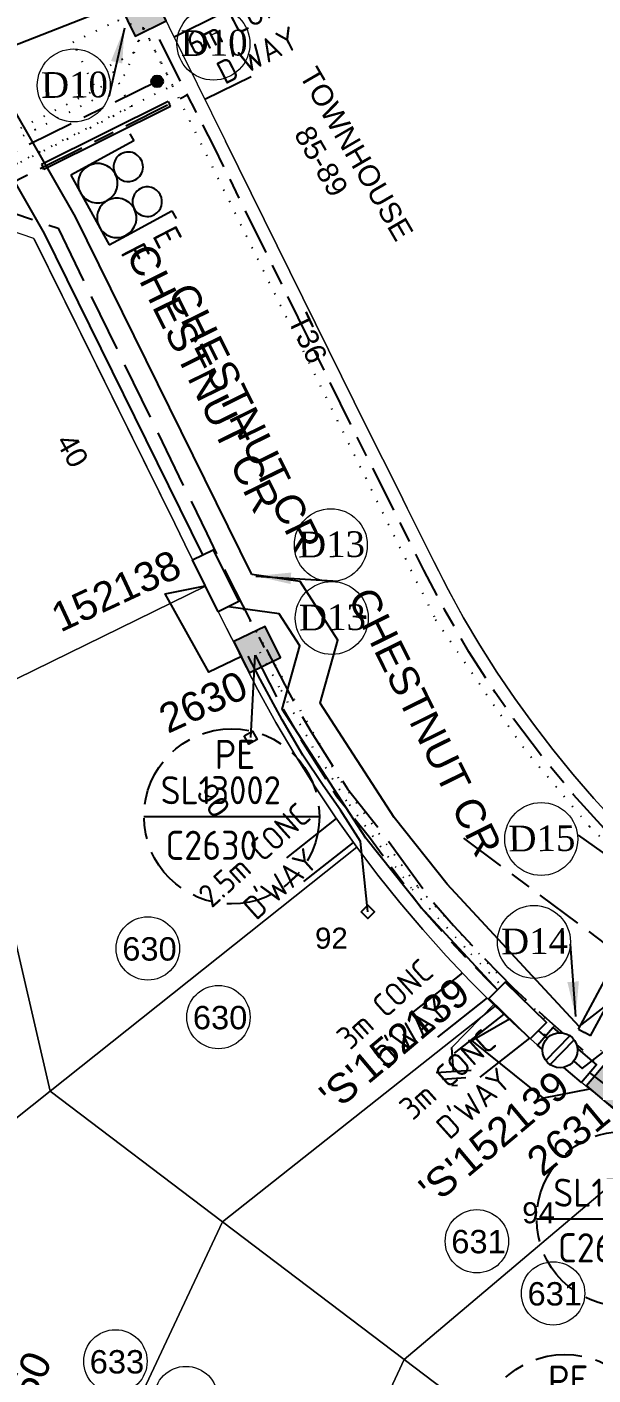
# Model space of a CAD drawing. Header units: metres. Extents: x 298214 to 299272, y 6265564 to 6266203.
# Drawn here: x 298727.3 to 298775.7, y 6265861.8 to 6265977.2 of the extents above; entities that cross this region are included whole.
import ezdxf
from ezdxf.enums import TextEntityAlignment as Align

# ---------------------------------------------------------------- set-up
doc = ezdxf.new("R2010")
doc.units = ezdxf.units.M
for name, pattern in [('Cable Exist UG', [8.2, 4, -1.2, 1.8, -1.2]), ('Cable Remove', [2, 0, -2]), ('IE Trench LV', [6.5, 5, -1.5]), ('IECLCHAINA', [8.2, 4, -1.2, 1.8, -1.2])]:
    doc.linetypes.add(name, pattern=pattern)
doc.layers.get('0').update_dxf_attribs({"color": 6})
doc.layers.add('Cadastre Land Parcels_SP_EXT', color=9, linetype='Continuous', lineweight=5)
doc.layers.add('Cadastre Roads_SP_EXT', color=9, linetype='Continuous', lineweight=5)
for name, color, linetype in [('Duct_SP_NEW', 2, 'Continuous'), ('Equip_HV_EXT', 7, 'Continuous'), ('Equip_LV_NEW', 2, 'Continuous'), ('Mains_HV_EXT', 7, 'Continuous'), ('Mains_LV_EXT', 7, 'Continuous'), ('Mains_LV_New_T28', 2, 'Continuous'), ('Mains_LV_New_T8', 2, 'Continuous'), ('Mains_LV_NEW_T84', 2, 'Continuous'), ('Mains_SL_EXT', 7, 'Continuous'), ('Notes_HV_MISC', 7, 'Continuous'), ('Notes_LV_MISC', 7, 'Continuous'), ('NOTES_SL_EXT', 7, 'Continuous'), ('Notes_SL_MISC', 7, 'Continuous'), ('Notes_SP_EXT', 7, 'Continuous'), ('Notes_SP_MISC', 7, 'Continuous'), ('Services_SP_EXT', 7, 'Continuous'), ('SupportsUG_SP_LV_NEW', 2, 'Continuous'), ('SupportsUG_SP_LV_SL_EXT', 7, 'Continuous'), ('Trench_SP_NEW', 2, 'Continuous'), ('UG_Details_SP_MISC', 7, 'Continuous')]:
    doc.layers.add(name, color=color, linetype=linetype)
doc.layers.add('Features_HIDE', color=1, linetype='Continuous', plot=False)
doc.layers.get('Features_HIDE').off()
doc.styles.add('COLUMN_LABEL', font='arial.ttf')
doc.styles.add('iecISOCP', font='isocp.shx')
doc.styles.add('iecNAME', font='times.ttf')
doc.styles.add('iecRoadName', font='arial.ttf', dxfattribs={"height": 3.5})
doc.styles.add('POLE_LABEL', font='arial.ttf')
doc.styles.get("Standard").update_dxf_attribs({"font": 'arial.ttf'})
doc.linetypes.add('IECLCABS1', pattern='A,7,-0.5,["/",Standard,S=1.5,R=0,X=0.2,Y=-0.7],-1.8', length=9.3)
doc.linetypes.add('IECLCABV1', pattern='A,7.2,-0.45,["V",Standard,S=1.5,R=0,X=0,Y=-0.7],-1.8', length=9.45)
doc.linetypes.add('IECLCABX1', pattern='A,7,-0.25,["x",Standard,S=2,R=0,X=0.2,Y=-0.8],-2.1', length=9.35)
doc.dimstyles.new('UGT1', dxfattribs={"dimtxt": 2.5, "dimasz": 2, "dimexe": 1.25, "dimexo": 0.625, "dimgap": 1, "dimtad": 1, "dimjust": 1, "dimlfac": 1000, "dimtxsty": 'iecISOCP', "dimblk1": 'M05', "dimblk2": 'NONE', "dimsah": 1, "dimcen": 0, "dimse1": 1, "dimse2": 1, "dimadec": 0, "dimazin": 0, "dimtfac": 1, "dimtmove": 0, "dimatfit": 3, "dimfxl": 1, "dimarcsym": 0})

# ---------------------------------------------------------------- blocks, each defined once
blk = doc.blocks.new('COLUMN_EXT')
blk.add_hatch(color=256).paths.add_polyline_path([(-1.49, 1.48), (-1.49, -1.49), (1.48, -1.49), (1.48, 1.48)])
blk.add_lwpolyline([(-1.49, -1.49), (1.48, -1.49), (1.48, 1.48), (-1.49, 1.48)], close=True)
for tag, height, style, flags, p in [('ASSET_NUM', 2.5, 'COLUMN_LABEL', 8, (2, 2)), ('STRUCTURE_PLANT_NUMBER', 0.2, 'POLE_LABEL', 9, (1.81, 0.03)), ('STREET_CODE', 0.2, 'COLUMN_LABEL', 9, (1.81, -0.2))]:
    blk.add_attdef(tag, text='', height=height, dxfattribs=dict(style=style, flags=flags)).set_placement(p, align=Align.MIDDLE_LEFT)
at = {"flags": 9}
for tag, p in [('COLUMN_TYPE', (1.81, -0.4)), ('OWNED_BY', (1.81, -0.6)), ('STATE', (1.81, -0.8)), ('USAGE', (1.81, -1)), ('LEGEND', (1.81, -1.2)), ('STREETNAME', (1.81, -1.6)), ('SUBURB', (1.81, -1.8)), ('LOCATION', (1.81, -1.4)), ('NOTES', (1.81, -2))]:
    blk.add_attdef(tag, text='', height=0.2, dxfattribs=at).set_placement(p, align=Align.MIDDLE_LEFT)
at = {"flags": 1}
blk.add_attdef('Z', (1.81, -2.35), '', height=0.2, dxfattribs=at)
blk = doc.blocks.new('CCP_EXT')
at = {"flags": 9}
for tag, p in [('STATE', (0, -1.8)), ('LEGEND', (0, -1.4)), ('LIFE_SUPPORT', (0, -1.6)), ('NOTES', (0, -2))]:
    blk.add_attdef(tag, text='', height=0.2, dxfattribs=at).set_placement(p, align=Align.MIDDLE_LEFT)
blk.add_wipeout([(0, 0.57), (0.57, 0), (0, -0.57), (-0.57, 0)])
blk.add_lwpolyline([(-0.57, 0), (0, 0.57), (0.57, 0), (0, -0.57), (-0.57, 0)])
at = {"flags": 1}
blk.add_attdef('Z', (0, 0), '', height=0.2, dxfattribs=at)
at = {"flags": 9}
for tag, p in [('CCP_TYPE', (0, 0)), ('CONSTRUCTED_VOLTAGE', (0, -0.2)), ('OPERATING_VOLTAGE', (0, -0.6)), ('ORIENTATION', (0, -0.8)), ('OWNED_BY', (0, -1)), ('NO_PHASES', (0, -0.4)), ('USAGE', (0, -1.2))]:
    blk.add_attdef(tag, text='', height=0.2, dxfattribs=at).set_placement(p, align=Align.MIDDLE_LEFT)
blk = doc.blocks.new('CONNECTOR_NODE_EXT')
h = blk.add_hatch(color=256)
edge = h.paths.add_edge_path()
edge.add_arc((0, 0), 0.5, 0, 360)
blk.add_circle((0, 0), 0.5)
at = {"flags": 1}
blk.add_attdef('Z', (0, 0), '', height=0.2, dxfattribs=at)
at = {"flags": 9}
for tag, p in [('CONNECTOR_TYPE', (0, 0)), ('CONSTRUCTED_VOLTAGE', (0, -0.2)), ('OPERATING_VOLTAGE', (0, -0.6)), ('ORIENTATION', (0, -0.8)), ('SUBTYPE', (0, -1)), ('NO_PHASES', (0, -0.4)), ('USAGE', (0, -1.2)), ('NOTES', (0, -1.4))]:
    blk.add_attdef(tag, text='', height=0.2, dxfattribs=at).set_placement(p, align=Align.MIDDLE_LEFT)
blk = doc.blocks.new('d221')
at = {"layer": 'Notes_SP_EXT', "color": 1}
for p, q in [((298834.428, 6265877.275), (298834.888, 6265877.275)), ((298834.889, 6265877.275), (298834.879, 6265873.193)), ((298839.421, 6265874.31), (298839.426, 6265877.263)), ((298839.428, 6265877.263), (298839.928, 6265877.262)), ((298839.419, 6265873.185), (298839.421, 6265874.31)), ((298834.879, 6265873.193), (298839.419, 6265873.185))]:
    blk.add_line(p, q, dxfattribs=at)
for points in [[(298835.193, 6265876.285, 1), (298836.881, 6265876.282, 1)], [(298837.458, 6265876.28, 1), (298839.146, 6265876.277, 1)], [(298834.901, 6265874.317, 1), (298837.151, 6265874.313, 1)], [(298837.151, 6265874.313, 1), (298839.401, 6265874.309, 1)]]:
    blk.add_lwpolyline(points, format="xyb", close=True, dxfattribs=at)
at = {"layer": 'Notes_SP_MISC', "linetype": 'Continuous', "char_height": 1.5, "width": 1.93709, "attachment_point": 5, "rotation": 358.65917, "style": 'iecISOCP'}
for s, insert in [('E', (298840.623, 6265876.311)), ('F', (298840.59, 6265874.254))]:
    blk.add_mtext(s, dxfattribs=dict(at, insert=insert))
blk = doc.blocks.new('PILLAR_NEW')
for tag, height, flags, p in [('ASSET_NUM', 2.5, 8, (2, 4)), ('STREET_CODE', 0.2, 9, (1.5, 2)), ('OWNED_BY', 0.2, 9, (1.5, 1.8))]:
    blk.add_attdef(tag, text='', height=height, dxfattribs=dict(flags=flags)).set_placement(p, align=Align.MIDDLE_LEFT)
blk.add_wipeout([(-2.47, 0.99), (2.47, 0.99), (2.47, -0.99), (-2.47, -0.99)])
at = {"lineweight": -3}
blk.add_lwpolyline([(-2.47, 0.99), (2.47, 0.99), (2.47, -0.99), (-2.47, -0.99)], close=True, dxfattribs=at)
for tag, flags, p in [('OPERATED_BY', 9, (1.5, 1.6)), ('STATE', 9, (1.5, 1.2)), ('MAINTAINED_BY', 9, (1.5, 1.4)), ('SUPPORT_TYPE', 9, (1.5, 1)), ('SUBURB', 9, (1.5, 0.2)), ('STREETNAME', 9, (1.5, 0)), ('USAGE', 9, (1.5, 0.8)), ('LEGEND', 9, (1.5, 0.6)), ('PARENT', 9, (1.5, 0.4)), ('Z', 1, (1.5, -0.6)), ('LOCATION', 9, (1.5, -0.2)), ('NOTES', 9, (1.5, -0.4))]:
    blk.add_attdef(tag, text='', height=0.2, dxfattribs=dict(flags=flags)).set_placement(p, align=Align.MIDDLE_LEFT)
blk = doc.blocks.new('_None')
blk = doc.blocks.new('M05')
blk.add_hatch(color=256).paths.add_polyline_path([(-2, 0), (-0.701, -0.75), (-0.701, 0.75)])
at = {"color": 1}
blk.add_lwpolyline([(-0.701, 0.75), (-0.701, -0.75), (-2, 0)], close=True, dxfattribs=at)
blk = doc.blocks.new('LV_UG_LINKS_CLOSED_NEW')
for tag, flags, p in [('MAINTAINED_BY', 9, (1.5, -2.2)), ('NUMBER_OF_PHASES', 9, (1.5, -2.4)), ('TYPE', 9, (1.5, -2.6)), ('Z', 1, (1.5, -2.8))]:
    blk.add_attdef(tag, text='', height=0.2, dxfattribs=dict(flags=flags)).set_placement(p, align=Align.MIDDLE_LEFT)
blk.add_wipeout([(-1.06, 1.06), (-1.18, 0.92), (-1.29, 0.76), (-1.37, 0.59), (-1.43, 0.42), (-1.48, 0.23), (-1.49, 0.05), (-1.49, -0.14), (-1.46, -0.33), (-1.41, -0.51), (-1.33, -0.68), (-1.24, -0.84), (-1.12, -0.99), (-0.99, -1.12), (-0.84, -1.24), (-0.68, -1.33), (-0.51, -1.41), (-0.33, -1.46), (-0.14, -1.49), (0.05, -1.49), (0.23, -1.48), (0.42, -1.43), (0.59, -1.37), (0.76, -1.29), (0.92, -1.18), (1.06, -1.06), (1.18, -0.92), (1.29, -0.76), (1.37, -0.59), (1.43, -0.42), (1.48, -0.23), (1.49, -0.05), (1.49, 0.14), (1.46, 0.33), (1.41, 0.51), (1.33, 0.68), (1.24, 0.84), (1.12, 0.99), (0.99, 1.12), (0.84, 1.24), (0.68, 1.33), (0.51, 1.41), (0.33, 1.46), (0.14, 1.49), (-0.05, 1.49), (-0.23, 1.48), (-0.42, 1.43), (-0.59, 1.37), (-0.76, 1.29), (-0.92, 1.18)])
for p, q in [((-0.25, -1.48), (-0.25, 1.48)), ((0.25, -1.48), (0.25, 1.48))]:
    blk.add_line(p, q)
blk.add_circle((0, 0), 1.5)
at = {"flags": 9}
for tag, p in [('ACTUAL_STATUS', (1.5, 0)), ('CONSTRUCTED_VOLTAGE', (1.5, -0.2)), ('OPERATING_VOLTAGE', (1.5, -0.6)), ('ORIENTATION', (1.5, -0.8)), ('STATE', (1.5, -1)), ('SWITCH_TYPE', (1.5, -1.2)), ('NO_PHASES', (1.5, -0.4)), ('OWNED_BY', (1.5, -1.8)), ('OPERATED_BY', (1.5, -2)), ('USAGE', (1.5, -1.4)), ('NOTES', (1.5, -1.6))]:
    blk.add_attdef(tag, text='', height=0.2, dxfattribs=at).set_placement(p, align=Align.MIDDLE_LEFT)
blk = doc.blocks.new('Earth')
for p, q in [((170.11, 339.38), (170.11, 341.42)), ((168.61, 339.38), (171.61, 339.38)), ((169.11, 338.78), (171.11, 338.78)), ((169.86, 338.18), (170.36, 338.18))]:
    blk.add_line(p, q)

msp = doc.modelspace()

# ---------------------------------------------------------------- linework, layer by layer
at = {"layer": 'Cadastre Land Parcels_SP_EXT', "linetype": 'Continuous'}
msp.add_lwpolyline([(298735.86, 6265984.58), (298744.31, 6265967.41), (298756.42, 6265942.83), (298759.1, 6265937.53), (298759.86, 6265935.98), (298760.46, 6265934.78), (298762.12, 6265931.41), (298763.36, 6265928.99), (298764.68, 6265926.6), (298766.07, 6265924.25), (298767.52, 6265921.95), (298769.05, 6265919.69), (298770.64, 6265917.48), (298772.3, 6265915.32), (298774.02, 6265913.2), (298775.81, 6265911.14), (298777.65, 6265909.14), (298779.55, 6265907.19), (298781.52, 6265905.3)], dxfattribs=at)
for points in [[(298709.37, 6265954.35), (298725.01, 6265920.69), (298742.6, 6265929.31), (298740.83, 6265932.89), (298739.98, 6265934.67), (298727.93, 6265959.08), (298722.57, 6265960.89), (298709.37, 6265954.35)], [(298721.67, 6265919.04), (298729.31, 6265886.08), (298755.53, 6265906.97), (298753.69, 6265909.56), (298751.92, 6265912.2), (298750.23, 6265914.89), (298748.62, 6265917.64), (298747.08, 6265920.42), (298745.63, 6265923.25), (298745.3, 6265923.93), (298744.39, 6265925.7), (298742.6, 6265929.31), (298725.01, 6265920.69), (298721.67, 6265919.04)], [(298696.51, 6265906.61), (298716.18, 6265877.48), (298715.19, 6265850.49), (298716.42, 6265850.7), (298717.66, 6265850.86), (298718.91, 6265850.95), (298719.92, 6265878.6), (298729.31, 6265886.08), (298721.67, 6265919.04), (298709.92, 6265913.24), (298696.51, 6265906.61)], [(298767.38, 6265893.35), (298765.25, 6265895.48), (298763.19, 6265897.67), (298761.18, 6265899.92), (298759.23, 6265902.21), (298757.35, 6265904.57), (298755.53, 6265906.97), (298729.31, 6265886.08), (298744.05, 6265874.89), (298767.38, 6265893.35)], [(298771.22, 6265889.8), (298769.32, 6265891.51), (298767.38, 6265893.35), (298744.05, 6265874.89), (298759.58, 6265863.1), (298781.48, 6265881.62), (298777.5, 6265884.65), (298775.39, 6265886.29), (298773.33, 6265887.98), (298771.3, 6265889.72), (298771.22, 6265889.8)], [(298744.05, 6265874.89), (298729.31, 6265886.08), (298719.92, 6265878.6), (298718.91, 6265850.95), (298720.37, 6265850.98), (298721.83, 6265850.94), (298723.28, 6265850.82), (298724.72, 6265850.61), (298726.16, 6265850.33), (298727.57, 6265849.96), (298728.96, 6265849.53), (298730.33, 6265849.01), (298731.66, 6265848.43), (298744.05, 6265874.89)], [(298778.69, 6265848.59), (298793.2, 6265867.7), (298792.44, 6265873.31), (298781.48, 6265881.62), (298759.58, 6265863.1), (298778.69, 6265848.59)], [(298759.58, 6265863.1), (298744.05, 6265874.89), (298731.66, 6265848.43), (298732.89, 6265847.8), (298734.09, 6265847.12), (298735.24, 6265846.37), (298736.37, 6265845.57), (298747.51, 6265837.1), (298759.58, 6265863.1)], [(298778.69, 6265848.59), (298759.58, 6265863.1), (298747.51, 6265837.1), (298758.57, 6265828.71), (298764.18, 6265829.47), (298778.69, 6265848.59)]]:
    msp.add_lwpolyline(points, close=True, dxfattribs=at)
at = {"layer": 'Cadastre Land Parcels_SP_EXT'}
for centre in [(298737.67, 6265898.29), (298743.71, 6265892.41), (298765.81, 6265873.22), (298772.33, 6265868.76), (298734.9, 6265862.94), (298740.93, 6265859.8)]:
    msp.add_circle(centre, 2.71, dxfattribs=at)
at = {"layer": 'Duct_SP_NEW'}
msp.add_line((298719.88, 6265973.14), (298735.2, 6265979.1), dxfattribs=at)
at = {"layer": 'Mains_HV_EXT', "linetype": 'Cable Exist UG'}
msp.add_lwpolyline([(298738.47, 6265972.53), (298686.34, 6265946.73), (298671.38, 6265943.03), (298654.65, 6265942.84), (298527.28, 6265958.6), (298517.36, 6265961.39), (298507.9, 6265965.25), (298500.69, 6265969.44), (298493.75, 6265974.54)], dxfattribs=at)
at = {"layer": 'Mains_LV_EXT', "linetype": 'Cable Remove', "ltscale": 0.5}
for points in [[(298709.58, 6266000.49), (298726.03, 6265967.38), (298733.55, 6265971.21), (298731.25, 6265975.87), (298735.09, 6265977.77), (298737.34, 6265977.09)], [(298679.47, 6265943.56), (298689.21, 6265946.78), (298703.2, 6265953.82), (298736.22, 6265970.31), (298734.45, 6265973.91), (298736.41, 6265974.91), (298737.34, 6265977.09)], [(298775.73, 6265888.64), (298778.14, 6265891.77), (298784.34, 6265887.06), (298790.53, 6265895.38), (298792.72, 6265899.8)]]:
    msp.add_lwpolyline(points, dxfattribs=at)
at = {"layer": 'Mains_SL_EXT', "linetype": 'Cable Remove', "ltscale": 0.5}
for points in [[(298737.34, 6265977.09), (298735.68, 6265973.08), (298725.78, 6265968.01), (298707.57, 6266004.79)], [(298679.47, 6265943.56), (298690.08, 6265947.22), (298739.77, 6265972.18), (298737.34, 6265977.09)]]:
    msp.add_lwpolyline(points, dxfattribs=at)
at = {"layer": 'Notes_LV_MISC', "lineweight": 0}
for centre in [(298743.28, 6265975.75), (298753.32, 6265932.82)]:
    msp.add_circle(centre, 3.12, dxfattribs=at)
at = {"layer": 'Notes_SL_MISC', "color": 7, "linetype": 'Continuous'}
for p, q in [((298737.34, 6265909.6), (298752.34, 6265909.6)), ((298770.92, 6265875.14), (298785.92, 6265875.14))]:
    msp.add_line(p, q, dxfattribs=at)
at = {"layer": 'Notes_SL_MISC', "color": 7, "linetype": 'IECLCHAINA'}
msp.add_circle((298773.34, 6265856.03), 7.5, dxfattribs=at)
at = {"layer": 'Notes_SP_EXT'}
for p, q in [((298753.79, 6265909.41), (298749.54, 6265906.05)), ((298755.24, 6265907.37), (298750.99, 6265904.01)), ((298764.58, 6265896.2), (298760.33, 6265892.84)), ((298766.68, 6265894.06), (298762.43, 6265890.7)), ((298768.12, 6265892.67), (298763.87, 6265889.31)), ((298770.31, 6265890.62), (298766.06, 6265887.26))]:
    msp.add_line(p, q, dxfattribs=at)
at = {"layer": 'Notes_SP_EXT', "lineweight": 0}
for centre in [(298731.34, 6265972.18), (298753.4, 6265926.58), (298771.31, 6265907.66), (298770.69, 6265898.85)]:
    msp.add_circle(centre, 3.12, dxfattribs=at)
at = {"layer": 'Notes_SP_MISC', "color": 7}
for p, q in [((298739.91, 6265976.35), (298743.89, 6265978.3)), ((298742.55, 6265971.01), (298746.52, 6265972.95))]:
    msp.add_line(p, q, dxfattribs=at)
at = {"layer": 'Trench_SP_NEW', "color": 4, "linetype": 'IE Trench LV', "flags": 128}
msp.add_lwpolyline([(298723.06, 6265962.31), (298729.99, 6265959.96)], dxfattribs=at)
at = {"layer": 'UG_Details_SP_MISC'}
for p, q in [((298739.41, 6265970.81), (298728.57, 6265965.42)), ((298739.41, 6265970.81), (298739.51, 6265970.59)), ((298739.62, 6265970.38), (298728.78, 6265964.99)), ((298739.62, 6265970.38), (298739.51, 6265970.59)), ((298728.57, 6265965.42), (298728.68, 6265965.2)), ((298728.78, 6265964.99), (298728.68, 6265965.2))]:
    msp.add_line(p, q, dxfattribs=at)
at = {"layer": 'UG_Details_SP_MISC', "color": 7, "linetype": 'Cable Exist UG', "flags": 128}
msp.add_lwpolyline([(298721.12, 6265961.38), (298741.09, 6265971.39)], dxfattribs=at)
at = {"layer": 'UG_Details_SP_MISC', "color": 7, "linetype": 'IECLCHAINA', "flags": 128}
msp.add_lwpolyline([(298775.14, 6265887.9), (298778.18, 6265885.52), (298782.15, 6265882.5), (298787.63, 6265878.34), (298793.46, 6265873.91), (298794.35, 6265867.4), (298786.82, 6265857.48), (298779.56, 6265847.92), (298765.04, 6265828.82)], dxfattribs=at)

# ---------------------------------------------------------------- block references
at = {"layer": 'Equip_HV_EXT'}
msp.add_blockref('CONNECTOR_NODE_EXT', (298738.47, 6265972.53), dxfattribs=at)
at = {"layer": 'Features_HIDE', "color": 7, "linetype": 'Cable Exist UG', "xscale": 1.5, "yscale": 1.5, "zscale": 1.5, "rotation": 298.7278863916864}
msp.add_blockref('d221', (-8158653.74, 2141501.22), dxfattribs=at)
at = {"layer": 'SupportsUG_SP_LV_SL_EXT'}
ref = msp.add_blockref('COLUMN_EXT', (298737.26, 6265978.39), dxfattribs=dict(at, rotation=116.0234366534566))
ref.add_attrib('ASSET_NUM', '2544', dxfattribs={"layer": '0', "height": 2.5, "rotation": 26.1318, "style": 'COLUMN_LABEL'}).set_placement((298740.48, 6265977.93), align=Align.BOTTOM_LEFT)
ref = msp.add_blockref('COLUMN_EXT', (298747.03, 6265923.88), dxfattribs=dict(at, rotation=295.9910467736228))
ref.add_attrib('ASSET_NUM', '2630', dxfattribs={"layer": '0', "height": 2.5, "rotation": 24.6236, "style": 'COLUMN_LABEL'}).set_placement((298745.4, 6265922.16), align=Align.TOP_RIGHT)
ref = msp.add_blockref('COLUMN_EXT', (298777.28, 6265886.7), dxfattribs=dict(at, rotation=319.5543272785169))
ref.add_attrib('ASSET_NUM', '2631', dxfattribs={"layer": '0', "height": 2.5, "rotation": 39.5865, "style": 'COLUMN_LABEL'}).set_placement((298775.81, 6265885.54), align=Align.TOP_RIGHT)

# ---------------------------------------------------------------- texts
at = {"layer": 'Cadastre Land Parcels_SP_EXT'}
for s, rotation, p in [('TOWNHOUSE', 300.1271, (298750.57, 6265973.06)), ('85-89', 300.1271, (298750.12, 6265968.02)), ('40', 299.2371, (298729.76, 6265941.7)), ('90', 305.6205, (298741.73, 6265911.58))]:
    msp.add_text(s, height=1.8, rotation=rotation, dxfattribs=at).set_placement(p)
for s, height, p in [('630', 2, (298735.48, 6265897.25)), ('92', 1.8, (298751.97, 6265898.27)), ('630', 2, (298741.52, 6265891.37)), ('94', 1.8, (298769.69, 6265874.76)), ('631', 2, (298763.62, 6265872.19)), ('631', 2, (298770.14, 6265867.72)), ('633', 2, (298732.7, 6265861.9))]:
    msp.add_text(s, height=height, dxfattribs=at).set_placement(p)
at = {"layer": 'Cadastre Roads_SP_EXT', "color": 1}
msp.add_text('CHESTNUT CR', height=2.5, rotation=296.277, dxfattribs=at).set_placement((298739.3, 6265954.43))
at = {"layer": 'Mains_LV_EXT'}
msp.add_text('T36', height=1.8, rotation=295.0956, dxfattribs=at).set_placement((298749.63, 6265952.12))
at = {"layer": 'Notes_LV_MISC', "style": 'iecNAME'}
for s, p in [('D10', (298740.49, 6265974.69)), ('D13', (298750.53, 6265931.76))]:
    msp.add_text(s, height=2.2, rotation=0.5671, dxfattribs=at).set_placement(p)
at = {"layer": 'Notes_LV_MISC', "color": 1}
msp.add_text('CHESTNUT CR', height=2.5, rotation=296.277, dxfattribs=at).set_placement((298735.77, 6265957.77))
at = {"layer": 'NOTES_SL_EXT', "insert": (298771.89, 6265862.58), "char_height": 2.5, "width": 5.0547, "attachment_point": 1, "style": 'iecRoadName'}
msp.add_mtext('{\\Fisocp|c0;PE}', dxfattribs=at)
at = {"layer": 'Notes_SL_MISC', "color": 1}
msp.add_text('CHESTNUT CR', height=2.5, rotation=296.277, dxfattribs=at).set_placement((298754.73, 6265928.36))
at = {"layer": 'Notes_SL_MISC', "width": 13.6426, "attachment_point": 1, "style": 'iecRoadName'}
for s, insert, char_height in [('{\\Fisocp|c0;SL13002}', (298738.77, 6265913.04), 2.4), ('{\\Fisocp|c0;C2630}', (298739.17, 6265908.37), 2.5), ('{\\Fisocp|c0;C2631}', (298772.74, 6265873.91), 2.5)]:
    msp.add_mtext(s, dxfattribs=dict(at, insert=insert, char_height=char_height))
at = {"layer": 'Notes_SP_EXT', "style": 'iecNAME'}
for s, p in [('D10', (298728.55, 6265971.11)), ('D13', (298750.61, 6265925.51)), ('D15', (298768.52, 6265906.59)), ('D14', (298767.89, 6265897.78))]:
    msp.add_text(s, height=2.2, rotation=0.5671, dxfattribs=at).set_placement(p)
at = {"layer": 'Notes_SP_EXT', "lineweight": 0, "char_height": 2, "width": 15.0675, "attachment_point": 5, "style": 'iecISOCP'}
for s, insert, rotation in [("6m CONC D'WAY", (298746.3, 6265976.25), 26.9835), ("2.5m CONC D'WAY", (298747.88, 6265905.05), 41.9383), ("3m CONC D'WAY", (298759.05, 6265892.29), 41.9383), ("3m CONC D'WAY", (298764.41, 6265886.26), 41.9383)]:
    msp.add_mtext(s, dxfattribs=dict(at, insert=insert, rotation=rotation))

# ---------------------------------------------------------------- leaders
at = {"layer": 'Notes_SP_EXT', "lineweight": 0}
for points in [[(298735.67, 6265977.09), (298734.33, 6265971.19)], [(298746.91, 6265930.17), (298753.95, 6265929.73)], [(298779.82, 6265904.2), (298774.5, 6265908)], [(298774.26, 6265892.45), (298773.81, 6265898.67)]]:
    msp.add_leader(points, dimstyle='UGT1', override={"dimasz": 3, "dimgap": 1, "dimtad": 0}, dxfattribs=at)

# ---------------------------------------------------------------- next in the draw order: block references
at = {"layer": 'Duct_SP_NEW'}
ref = msp.add_blockref('PILLAR_NEW', (298723.78, 6265849.65), dxfattribs=dict(at, rotation=352.6133480204063))
ref.add_attrib('ASSET_NUM', '152150', dxfattribs={"height": 2.5, "rotation": 65}).set_placement((298723.49, 6265852.95), align=Align.MIDDLE_LEFT)
at = {"layer": 'Services_SP_EXT', "rotation": 344.0497955836859}
msp.add_blockref('CCP_EXT', (298746.47, 6265916.34), dxfattribs=at)
at = {"layer": 'Services_SP_EXT'}
msp.add_blockref('CCP_EXT', (298756.49, 6265901.43), dxfattribs=at)

# ---------------------------------------------------------------- next in the draw order: linework, layer by layer
at = {"layer": 'Cadastre Roads_SP_EXT', "linetype": 'Continuous'}
for points in [[(298781.52, 6265905.29), (298779.55, 6265907.19), (298777.65, 6265909.14), (298775.8, 6265911.14), (298774.02, 6265913.2), (298772.3, 6265915.32), (298770.64, 6265917.48), (298769.05, 6265919.69), (298767.52, 6265921.95), (298766.07, 6265924.25), (298764.68, 6265926.6), (298763.37, 6265928.99), (298762.12, 6265931.41), (298760.46, 6265934.78), (298759.86, 6265935.98), (298759.1, 6265937.53), (298756.42, 6265942.83), (298744.31, 6265967.41), (298744.31, 6265967.41)], [(298727.94, 6265959.06), (298739.98, 6265934.67), (298740.83, 6265932.89), (298742.6, 6265929.31), (298744.39, 6265925.7), (298745.3, 6265923.93), (298745.63, 6265923.25), (298747.08, 6265920.42), (298748.62, 6265917.64), (298750.23, 6265914.89), (298751.92, 6265912.2), (298753.69, 6265909.56), (298755.53, 6265906.97), (298757.35, 6265904.57), (298759.23, 6265902.21), (298761.18, 6265899.92), (298763.19, 6265897.67), (298765.25, 6265895.48), (298767.38, 6265893.35), (298769.32, 6265891.51), (298771.22, 6265889.8)]]:
    msp.add_lwpolyline(points, dxfattribs=at)
at = {"layer": 'Mains_LV_EXT', "linetype": 'Cable Remove', "ltscale": 0.5}
for points in [[(298737.34, 6265977.09), (298762.27, 6265926.45), (298769.72, 6265915.56), (298775.43, 6265908.74), (298781.11, 6265903.12), (298782.27, 6265898.42), (298787.28, 6265894.45), (298788.94, 6265896.6), (298792.72, 6265899.8)], [(298775.73, 6265888.64), (298768.26, 6265895.35), (298760.73, 6265903.59), (298753.99, 6265912.86), (298745.36, 6265928.25)]]:
    msp.add_lwpolyline(points, dxfattribs=at)
at = {"layer": 'Mains_SL_EXT', "linetype": 'Cable Remove', "ltscale": 0.5}
msp.add_lwpolyline([(298775.73, 6265888.64), (298774.02, 6265889.5), (298769.95, 6265892.97), (298764.78, 6265898.37), (298760.21, 6265903.44), (298754.67, 6265910.9), (298751.79, 6265915.49), (298748.91, 6265920.67), (298747.05, 6265924.05)], dxfattribs=at)
at = {"layer": 'Notes_SL_MISC', "color": 7, "linetype": 'IECLCHAINA'}
msp.add_circle((298744.84, 6265909.6), 7.5, dxfattribs=at)
at = {"layer": 'Services_SP_EXT'}
for points in [[(298756.49, 6265901.43), (298755.87, 6265907.44), (298754.14, 6265910.13), (298752.66, 6265912.24), (298750.92, 6265914.84), (298749.17, 6265917.86), (298747.28, 6265921.35), (298746.25, 6265923.32)], [(298746.47, 6265916.34), (298746.84, 6265923.39)]]:
    msp.add_lwpolyline(points, dxfattribs=at)
at = {"layer": 'Trench_SP_NEW', "color": 4, "linetype": 'IE Trench LV', "flags": 128}
msp.add_lwpolyline([(298747.82, 6265923.89), (298749.78, 6265920.08), (298751.64, 6265916.84), (298754.74, 6265911.95), (298757.5, 6265908.48), (298761.92, 6265902.44), (298763.82, 6265900.26), (298765.82, 6265898.09), (298768.92, 6265894.93), (298771.75, 6265892.28), (298773.75, 6265890.52), (298775.44, 6265889.09), (298775.84, 6265888.78)], dxfattribs=at)
at = {"layer": 'UG_Details_SP_MISC', "color": 7, "linetype": 'Cable Exist UG', "flags": 128}
for points in [[(298788.98, 6265897.74), (298786.29, 6265899.72), (298780.77, 6265904.49), (298776.85, 6265908.38), (298774.08, 6265911.45), (298771.44, 6265914.63), (298768.95, 6265917.94), (298767.37, 6265920.21), (298765.12, 6265923.69), (298763.06, 6265927.26), (298761.26, 6265930.68), (298759.27, 6265934.7), (298757.96, 6265937.34), (298755.44, 6265942.34), (298743.33, 6265966.92), (298738.12, 6265977.16)], [(298746.84, 6265923.39), (298748.82, 6265919.55), (298750.7, 6265916.27), (298753.84, 6265911.31), (298756.63, 6265907.81), (298761.06, 6265901.75), (298763, 6265899.53), (298765.02, 6265897.34), (298768.15, 6265894.14), (298771.01, 6265891.47), (298773.03, 6265889.68), (298774.74, 6265888.24), (298775.16, 6265887.92)]]:
    msp.add_lwpolyline(points, dxfattribs=at)

# ---------------------------------------------------------------- next in the draw order: texts
at = {"layer": 'NOTES_SL_EXT', "insert": (298743.39, 6265916.15), "char_height": 2.5, "width": 5.0547, "attachment_point": 1, "style": 'iecRoadName'}
msp.add_mtext('{\\Fisocp|c0;PE}', dxfattribs=at)

# ---------------------------------------------------------------- next in the draw order: block references
at = {"layer": 'SupportsUG_SP_LV_NEW'}
ref = msp.add_blockref('PILLAR_NEW', (298743.47, 6265929.77), dxfattribs=dict(at, rotation=116.2045782360898))
ref.add_attrib('ASSET_NUM', '152138', dxfattribs={"height": 2.5, "rotation": 25}).set_placement((298729.66, 6265926.45), align=Align.MIDDLE_LEFT)
at = {"layer": 'Trench_SP_NEW'}
ref = msp.add_blockref('PILLAR_NEW', (298773.53, 6265889.16), dxfattribs=dict(at, rotation=139.5788073600932))
ref.add_attrib('ASSET_NUM', "'S'152139", dxfattribs={"height": 2.5, "rotation": 40}).set_placement((298761.4, 6265877.21), align=Align.MIDDLE_LEFT)

# ---------------------------------------------------------------- next in the draw order: linework, layer by layer
at = {"layer": 'Duct_SP_NEW'}
for p, q in [((298774.49, 6265891.38), (298780.43, 6265902.45)), ((298775.54, 6265890.81), (298781.49, 6265901.88)), ((298774.49, 6265891.38), (298775.01, 6265891.1)), ((298775.54, 6265890.81), (298775.01, 6265891.1))]:
    msp.add_line(p, q, dxfattribs=at)
at = {"layer": 'Mains_LV_New_T28', "linetype": 'IECLCABV1', "ltscale": 0.8}
msp.add_lwpolyline([(298745.63, 6265923.25), (298742.89, 6265921.94), (298739.16, 6265928.65), (298742.58, 6265929.35)], dxfattribs=at)
at = {"layer": 'Mains_LV_New_T8', "linetype": 'IECLCABS1', "ltscale": 0.7}
msp.add_lwpolyline([(298775.45, 6265886.24), (298771.5, 6265885.46), (298765.39, 6265890.41), (298768.61, 6265892.27)], dxfattribs=at)
at = {"layer": 'Mains_LV_NEW_T84', "color": 2, "linetype": 'IECLCABX1', "flags": 128}
for points in [[(298746.56, 6265930.3), (298731.49, 6265960.92), (298722.48, 6265976.62)], [(298742.38, 6265931.99), (298728.84, 6265959.51), (298719.8, 6265975.29)]]:
    msp.add_lwpolyline(points, dxfattribs=at)
at = {"layer": 'Notes_HV_MISC', "linetype": 'Cable Exist UG'}
msp.add_lwpolyline([(298787.57, 6265890.63), (298764.7, 6265907.74)], dxfattribs=at)
at = {"layer": 'Notes_SL_MISC', "color": 7, "linetype": 'IECLCHAINA'}
msp.add_circle((298778.42, 6265875.14), 7.5, dxfattribs=at)
at = {"layer": 'Trench_SP_NEW', "color": 4, "linetype": 'IE Trench LV', "flags": 128}
msp.add_lwpolyline([(298729.99, 6265959.96), (298742.71, 6265933.81), (298744.46, 6265930.24), (298747.63, 6265924.05)], dxfattribs=at)

# ---------------------------------------------------------------- next in the draw order: texts
at = {"layer": 'Notes_SL_MISC', "insert": (298772.35, 6265878.58), "char_height": 2.4, "width": 13.6426, "attachment_point": 1, "style": 'iecRoadName'}
msp.add_mtext('{\\Fisocp|c0;SL13003}', dxfattribs=at)

# ---------------------------------------------------------------- next in the draw order: block references
at = {"layer": 'Equip_LV_NEW'}
ref = msp.add_blockref('PILLAR_NEW', (298769.3, 6265892.98), dxfattribs=dict(at, rotation=135.6695775278056))
ref.add_attrib('ASSET_NUM', "'S'152139", dxfattribs={"height": 2.5, "rotation": 40}).set_placement((298752.89, 6265885.2), align=Align.MIDDLE_LEFT)

# ---------------------------------------------------------------- next in the draw order: linework, layer by layer
at = {"layer": 'Mains_LV_NEW_T84', "color": 2, "linetype": 'IECLCABX1', "flags": 128}
for points in [[(298774.57, 6265891.61), (298763.26, 6265903.8), (298758.75, 6265909.49), (298752.42, 6265919.28), (298753.92, 6265924.69), (298750.69, 6265929.71), (298746.56, 6265930.3)], [(298767.58, 6265894.76), (298760.98, 6265901.84), (298756.31, 6265907.74), (298749.17, 6265918.78), (298750.67, 6265924.19), (298748.91, 6265926.93), (298744.57, 6265927.55)], [(298771.07, 6265891.25), (298773.47, 6265889.18)]]:
    msp.add_lwpolyline(points, dxfattribs=at)
at = {"layer": 'Notes_LV_MISC', "lineweight": 0}
msp.add_line((298763.67, 6265889.8), (298767.32, 6265893.54), dxfattribs=at)

# ---------------------------------------------------------------- next in the draw order: block references
at = {"layer": 'Notes_LV_MISC', "lineweight": 0, "rotation": 4.272770282397227}
msp.add_blockref('Earth', (298619.47, 6265536.66), dxfattribs=at)

# ---------------------------------------------------------------- next in the draw order: block references
at = {"layer": 'Mains_LV_NEW_T84', "color": 2, "linetype": 'IECLCABX1', "rotation": 316.039862941012}
msp.add_blockref('LV_UG_LINKS_CLOSED_NEW', (298772.92, 6265889.58), dxfattribs=at)

# ---------------------------------------------------------------- next in the draw order: linework, layer by layer
at = {"layer": 'Mains_LV_NEW_T84', "color": 2, "linetype": 'IECLCABX1', "flags": 128}
for points in [[(298774.57, 6265891.61), (298785, 6265899.7)], [(298774.09, 6265888.65), (298774.82, 6265888.01), (298785.3, 6265896.14)]]:
    msp.add_lwpolyline(points, dxfattribs=at)

doc.saveas('drawing.dxf')
